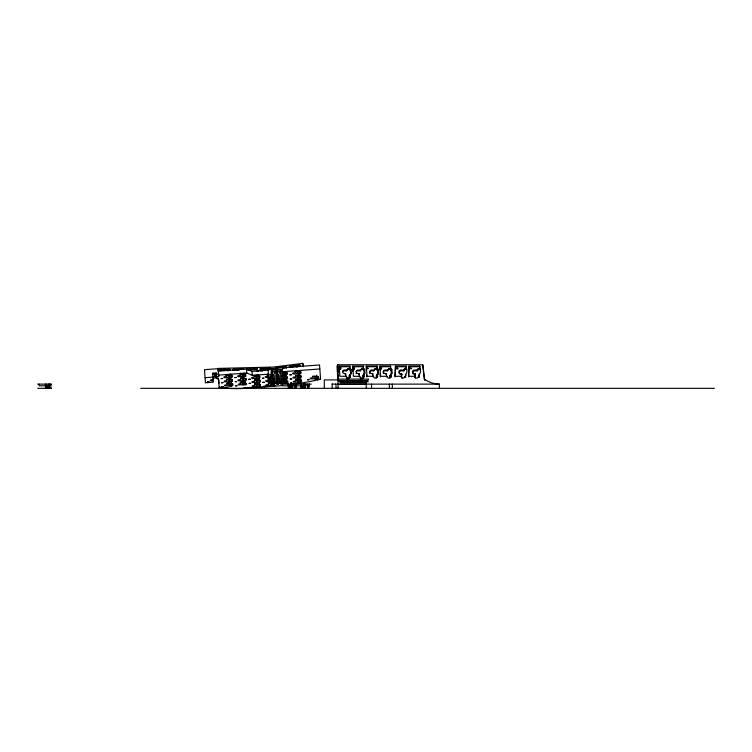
<?xml version="1.0" encoding="UTF-8"?>
<svg xmlns="http://www.w3.org/2000/svg" width="752" height="752" viewBox="0 0 752 752"><rect width="100%" height="100%" fill="white"/><g stroke="black" fill="none" stroke-linecap="round" stroke-linejoin="round"><path stroke-width="1.13" d="M395.486 366.158L394.875 376.291L401.183 376.291L401.436 376.865L401.634 373.594L400.656 373.594A1.908 1.777 -24.3 0 1 398.88 371.798A1.908 1.777 -24.3 0 1 400.872 370.003L403.439 370.003L404.651 368.565L406.268 368.706L406.127 366.158L395.486 366.158L395.138 376.865M401.634 373.594L401.812 378.049L401.183 376.291M405.911 374.562L405.196 377.194L404.933 376.611L405.76 377.194M405.497 376.611L405.657 373.988L406.729 373.02L406.945 369.429L406.005 368.132L406.127 366.158M419.851 368.706L419.71 366.158L409.069 366.158L408.458 376.291L414.766 376.291L415.019 376.865L415.217 373.594L414.239 373.594A1.908 1.777 -24.3 0 1 412.453 371.798A1.908 1.777 -24.3 0 1 414.455 370.003L417.012 370.003L418.234 368.565L419.748 368.565M408.721 376.865L409.069 366.158M415.217 373.594L415.395 378.049L414.766 376.291M419.494 374.562L418.77 377.194L418.516 376.611L419.343 377.194M419.08 376.611L419.24 373.988L420.312 373.02L420.528 369.429L419.588 368.132L419.71 366.158M257.278 368.63L257.334 371.328L257.278 368.63L246.628 368.894M260.22 368.565L260.042 369.599L270.682 369.335L270.87 368.301L260.22 368.565L260.53 370.689M262.354 371.084L261.564 370.2L261.038 371.112M424.824 380.531L422.774 364.758L337.657 364.758L337.009 366.196L337.864 380.531L340.647 382.542L366.149 382.542L367.249 380.531L368.179 381.875M339.293 372.362L339.218 366.158L349.849 366.158L349.708 368.706L348.082 368.565L346.644 370.868L344.078 370.868A1.908 1.777 24.3 0 0 342.498 371.761M337.657 364.758L338.513 379.093L337.864 380.531L367.249 380.531M345.271 374.458L345.666 373.594L344.689 373.594A1.908 1.777 24.3 0 1 342.686 371.798A1.908 1.777 24.3 0 1 344.472 370.003L347.039 370.003M346.644 370.868L348.082 368.565M349.708 368.706L349.849 366.158M339.218 366.158L339.819 376.291L346.117 376.291L345.864 376.865L345.666 373.594M346.117 376.291L347.358 378.049L346.71 379.487L348.214 379.487L349.266 378.049L349.135 375.972L350.629 374.458L350.413 370.868L349.201 369.429L349.586 368.565M350.413 370.868L351.071 369.429L349.971 368.132M352.801 371.234L352.791 366.158L363.432 366.158L363.291 368.706L361.665 368.565L360.227 370.868L357.661 370.868A1.908 1.777 24.3 0 0 356.081 371.761M349.135 375.972L351.278 373.02L351.071 369.429M348.214 379.487L350.479 376.611L350.319 373.988M350.629 374.458L351.278 373.02M349.266 378.049L349.915 376.611M349.53 375.107L349.652 377.194L350.479 376.611M358.854 374.458L359.249 373.594L358.262 373.594A1.908 1.777 24.3 0 1 356.269 371.798A1.908 1.777 24.3 0 1 358.055 370.003L360.612 370.003M360.227 370.868L361.665 368.565M363.291 368.706L363.432 366.158M352.791 366.158L353.402 376.291L359.7 376.291L359.447 376.865L359.249 373.594M359.7 376.291L360.941 378.049L360.293 379.487L361.797 379.487L362.849 378.049L362.718 375.972L364.212 374.458L363.996 370.868L362.784 369.429L363.169 368.565M363.996 370.868L364.654 369.429L363.554 368.132M366.318 370.106L366.374 366.158L377.015 366.158L376.874 368.706L375.248 368.565L373.81 370.868L371.244 370.868A1.908 1.777 24.3 0 0 369.664 371.761M362.718 375.972L364.861 373.02L364.654 369.429M361.797 379.487L364.062 376.611L363.902 373.988M364.212 374.458L364.861 373.02M362.849 378.049L363.498 376.611M363.113 375.107L363.235 377.194L364.062 376.611M372.437 374.458L372.832 373.594L371.845 373.594A1.908 1.777 24.3 0 1 369.852 371.798A1.908 1.777 24.3 0 1 371.629 370.003L374.195 370.003M373.81 370.868L375.248 368.565M376.874 368.706L377.015 366.158M366.374 366.158L366.985 376.291L373.283 376.291L373.03 376.865L372.832 373.594M377.137 368.132L378.228 369.429L378.444 373.02L377.485 373.988L377.645 376.611L376.423 378.049L376.301 375.972L377.795 374.458L377.579 370.868L376.367 369.429L376.752 368.565M377.579 370.868L378.228 369.429M379.901 370.106L379.957 366.158L390.598 366.158L390.457 368.706L388.831 368.565L387.393 370.868L384.827 370.868A1.908 1.777 24.3 0 0 383.088 372.193M376.301 375.972L377.485 373.988M377.795 374.458L378.444 373.02M376.696 375.107L376.818 377.194L377.645 376.611M386.02 374.458L386.415 373.594L385.428 373.594A1.908 1.777 24.3 0 1 383.435 371.798A1.908 1.777 24.3 0 1 385.212 370.003L387.778 370.003M387.393 370.868L388.831 368.565M390.457 368.706L390.598 366.158M379.957 366.158L380.568 376.291L386.866 376.291L386.603 376.865L386.415 373.594M390.72 368.132L391.811 369.429L392.027 373.02L391.068 373.988L391.228 376.611L390.006 378.049L389.884 375.972L391.378 374.458L391.162 370.868L389.95 369.429L390.335 368.565M391.162 370.868L391.811 369.429M389.884 375.972L391.068 373.988M391.378 374.458L392.027 373.02M391.228 376.611L390.965 377.194L390.805 374.562M396.765 368.884L398.156 368.706M410.254 368.828C413.168 367.108 407.678 368.348 411.739 368.706M272.562 377.382L272.13 378.247L268.229 378.247L268.661 377.382L272.685 377.382L272.685 370.999M272.638 375.041A1.908 0.714 -90 0 1 273.418 374.628A1.908 0.714 -90 0 1 273.869 376.395L274.377 381.781L276.727 381.781L276.727 370.999L271.124 370.999L271.124 377.382M275.937 381.781L275.429 382.815L270.09 382.815L269.489 381.208M277.591 377.382L277.591 376.395A1.908 0.714 -90 0 1 278.306 374.477A1.908 0.714 -90 0 1 279.02 376.395L279.537 381.781L281.887 381.781L281.887 370.999L277.3 370.999M281.098 381.781L280.581 382.815L278.635 382.815M365.594 384.122L368.687 379.093L338.513 379.093M377.081 376.611L376.028 378.049L374.524 378.049L373.283 376.291M390.664 376.611L389.611 378.049L388.107 378.049L386.866 376.291M340.647 369.58L340.59 368.555L339.519 368.555M354.23 369.58L354.173 368.555L353.102 368.555M366.572 368.706C370.633 368.386 365.171 367.079 368.057 368.828M380.155 368.706L381.546 368.884M399.462 373.556A1.908 1.777 -24.3 0 1 401.258 370.868L403.824 370.868L405.046 369.429L406.55 369.429L406.005 368.132M404.933 376.611L403.711 378.049L402.207 378.049L401.164 376.611M413.045 373.556A1.908 1.777 -24.3 0 1 414.841 370.868L417.407 370.868L418.629 369.429L420.133 369.429L419.588 368.132M418.516 376.611L417.294 378.049L415.79 378.049L414.737 376.611M366.149 382.542L364.598 380.531L363.658 382.542L361.815 380.531L361.176 382.542L359.202 380.531L358.723 382.542L356.664 380.531L356.288 382.542L353.901 380.531L351.551 382.542L350.686 380.531L349.248 382.542L347.621 380.531L346.992 382.542L345.112 380.531L344.811 382.542L342.987 380.531L342.686 382.542L340.421 380.531L340.647 382.542M244.776 388.117A46.586 14.025 -4.3 0 0 247.267 387.947L248.075 387.496M275.542 385.456L274.724 385.898M270.729 369.523L272.609 368.461L319.534 364.964L320.596 379.215L316.395 380.174A97.356 29.309 -4.3 0 1 290.385 384.601M212.731 374.411L216.548 374.129M226.606 375.323L230.422 375.041M226.916 379.459L230.732 379.177M226.578 374.872L226.69 376.47L225.703 376.545A1.908 0.573 -4.3 0 0 223.833 377.26A1.908 0.573 -4.3 0 0 225.788 377.692L231.09 377.767L232.199 377.222L232.048 375.22M240.339 374.299L244.156 374.017M226.784 379.365L231.325 379.44M240.208 374.205L244.748 374.28M227.226 383.595L231.043 383.313M226.878 379.008L227.001 380.606L226.014 380.681A1.908 0.573 -4.3 0 0 224.143 381.396A1.908 0.573 -4.3 0 0 226.098 381.828L231.39 381.894L232.5 381.349L232.359 379.356M240.649 378.435L243.281 377.777L246.148 379.177M240.245 373.048L240.424 375.445L239.437 375.521A1.908 0.573 -4.3 0 0 237.566 376.244A1.908 0.573 -4.3 0 0 239.521 376.667L245.923 376.197L245.838 375.041L244.203 374.684L244.08 373.086M227.189 383.144L227.311 384.742L226.314 384.817A1.908 0.573 -4.3 0 0 224.453 385.532A1.908 0.573 -4.3 0 0 226.408 385.964L231.701 386.03L232.81 385.485L232.659 383.482M240.96 382.571L244.767 382.289M254.279 376.038L258.086 375.746M240.612 377.983L240.734 379.581L239.738 379.657A1.908 0.573 -4.3 0 0 237.876 380.371A1.908 0.573 -4.3 0 0 239.822 380.803L245.124 380.869L246.233 380.324L246.083 378.331M239.954 382.542L245.368 382.552M254.58 380.164L257.222 379.506L260.089 380.916M240.922 382.119L241.044 383.717L240.048 383.793A1.908 0.573 -4.3 0 0 238.187 384.507A1.908 0.573 -4.3 0 0 240.132 384.939L246.543 384.46L246.459 383.313L244.823 382.956L244.701 381.349M254.242 375.577L254.364 377.184L253.368 377.26A1.908 0.573 -4.3 0 0 251.506 377.974A1.908 0.573 -4.3 0 0 253.452 378.406L258.754 378.472L259.863 377.927L259.713 375.925M268.003 375.013L269.113 374.468M254.449 380.07L258.998 380.145M254.89 384.3L258.707 384.018M254.552 379.713L254.674 381.32L253.678 381.386A1.908 0.573 -4.3 0 0 251.817 382.11A1.908 0.573 -4.3 0 0 253.762 382.542L259.064 382.608L260.173 382.063L260.023 380.061M268.314 379.14L272.13 378.858M287.076 372.503L287.226 374.496L283.41 374.787L283.231 372.381L286.042 372.588M254.862 383.849L254.975 385.447L253.988 385.522A1.908 0.573 -4.3 0 0 252.117 386.237A1.908 0.573 -4.3 0 0 254.073 386.669L259.374 386.735L260.483 386.199L260.333 384.197M295.367 371.582L297.999 370.924L300.866 372.325M274.066 383.172L274.207 385.174L270.4 385.456L270.222 383.05L273.032 383.257M282.254 380.879L284.886 380.221L287.753 381.621M281.991 379.046L286.418 379.177L287.527 378.632L287.386 376.63M295.677 375.718L299.493 375.436M295.329 371.131L295.451 372.729L294.464 372.804A1.908 0.573 -4.3 0 0 292.594 373.518A1.908 0.573 -4.3 0 0 294.549 373.951L299.841 374.017L300.95 373.471L300.809 371.479M295.536 375.624L300.086 375.699M280.073 383.182A1.908 0.573 -4.3 0 0 281.436 383.247L286.728 383.313L287.837 382.768L287.687 380.766M295.987 379.854L298.619 379.196L301.486 380.597M295.639 375.267L295.762 376.865L294.765 376.94A1.908 0.573 -4.3 0 0 292.904 377.654A1.908 0.573 -4.3 0 0 294.859 378.087L300.151 378.153L301.261 377.607L301.11 375.605M295.846 379.76L300.396 379.835M295.95 379.403L296.072 381.001L295.075 381.076A1.908 0.573 -4.3 0 0 293.214 381.79A1.908 0.573 -4.3 0 0 295.16 382.223L300.462 382.289L301.571 381.743L301.42 379.741M312.992 376.508L316.808 376.216M312.86 376.414L317.4 376.489M312.964 376.056L313.076 377.654L312.089 377.73A1.908 0.573 -4.3 0 0 310.219 378.444A1.908 0.573 -4.3 0 0 312.174 378.876L317.476 378.942L318.585 378.397L318.434 376.395M317.419 379.751L320.587 379.017M303.601 365.867L302.765 363.376L273.277 367.07L217.789 368.414L218.268 371.695M282.423 368.151L286.644 367.615L286.315 366.619L275.74 367.944L276.078 368.941M299.804 364.936L289.238 366.252L289.567 367.249L300.142 365.933L299.804 364.936L299.813 366.609M218.39 371.121L246.496 369.025L251.986 371.385L268.68 370.134M227.424 370.783L228.946 370.67M282.451 368.057L283.974 367.944M296.175 367.032L297.707 366.92M212.769 373.753L217.065 373.434M212.6 374.317L217.149 374.44M218.691 375.116L246.788 373.02L252.287 375.389L268.972 374.139M227.715 374.581L230.949 374.336M240.377 373.631L243.601 373.396M225.609 375.295L229.379 375.474L229.557 377.88M212.901 376.714L218.804 376.677L218.212 368.668L204.478 369.693L205.456 382.796L213.314 382.204L212.637 373.114L216.444 372.823L216.896 378.801L218.531 379.158M282.056 371.779L319.835 368.959M205.08 377.701L212.929 377.109M295.404 370.915L298.629 370.68M282.743 372.061L284.275 371.949L287.142 373.349M295.235 371.488L299.663 371.62L299.841 374.017M213.013 378.209L216.83 377.918M254.308 375.37L258.613 375.051M283.936 373.377L286.089 373.218L285.976 371.62M254.138 375.944L258.575 376.066L258.754 378.472M267.007 374.975L268.737 374.853M213.117 379.563L212.12 379.638A1.908 0.573 -4.3 0 0 210.259 380.352A1.908 0.573 -4.3 0 0 212.214 380.785L213.201 380.709M241.759 377.692L243.911 377.532M240.508 378.341L244.945 378.472L245.124 380.869M281.981 376.075L286.277 375.756M268.915 377.25L267.186 377.382A1.908 0.573 -4.3 0 1 265.24 376.949A1.908 0.573 -4.3 0 1 267.101 376.235L268.088 376.16L267.975 374.552M283.053 376.197L285.76 376.461M283.72 378.914L283.542 376.517L286.239 376.78L286.418 379.177M268.351 378.482L271.575 378.237M268.182 379.046L271.087 379.29L271.209 380.897M227.254 382.928L231.56 382.608M240.988 381.903L244.221 381.668M227.085 383.501L231.522 383.633L231.701 386.03M297.096 379.102L299.249 378.942M269.225 381.386L267.496 381.518A1.908 0.573 -4.3 0 1 265.541 381.085A1.908 0.573 -4.3 0 1 267.411 380.362L268.398 380.296L268.285 378.688M282.113 380.785L286.55 380.916L286.728 383.313M254.928 383.633L259.233 383.313M254.759 384.206L259.186 384.338L259.374 386.735M270.4 385.456L267.806 385.644A1.908 0.573 -4.3 0 1 265.851 385.212A1.908 0.573 -4.3 0 1 267.721 384.498L268.708 384.422L268.586 382.824M264.093 386.302L266.387 386.133M247.267 387.947L251.065 387.628M254.129 387.44L260.991 386.923M264.431 386.669L271.293 386.161M243.676 368.969L233.026 369.223L232.847 370.257L239.239 370.106M247.511 369.899L257.09 369.674M338.955 366.732L349.595 366.732M352.538 366.732L363.178 366.732M366.121 366.732L376.761 366.732M379.704 366.732L390.335 366.732M395.749 366.732L406.381 366.732M409.323 366.732L419.964 366.732M347.687 369.429L349.201 369.429M361.27 369.429L362.784 369.429M374.853 369.429L376.367 369.429M388.436 369.429L389.95 369.429M401.042 374.458L402.029 374.458M414.625 374.458L415.602 374.458M347.358 378.049L348.872 378.049M360.941 378.049L362.445 378.049M273.869 378.989L271.528 378.989L272.13 383.276M276.68 378.989L279.02 378.989M272.092 380.136L274.433 380.136M279.594 380.136L277.253 380.136L277.291 383.276M268.229 378.247L268.229 369.505L282.442 369.505L282.442 383.276L268.229 383.276L268.229 380.352L272.13 380.352L272.562 381.208M272.092 381.668L274.433 381.668M277.253 381.668L279.594 381.668M277.206 381.781L278.766 381.781L279.152 382.815M37.6 384.122L51.371 384.122M280.562 384.122L311.253 384.122M332.168 384.122L335.994 384.122M337.601 384.122L439.375 384.122L439.375 388.323M339.763 384.225L365.265 384.225M45.477 385.804L39.095 385.804L39.095 384.122M46.643 385.804L48.795 385.804M49.303 385.804L49.876 385.804L49.876 384.122M290.986 385.804L282.498 385.804L282.498 384.122M291.973 385.804L293.421 385.804L293.421 384.122M303.752 385.804L295.263 385.804L295.263 384.122M308.517 385.804L309.307 385.804L309.307 384.122M37.6 388.323L51.371 388.323M140.699 388.323L714.4 388.323M318.491 377.25L316.855 376.884L316.742 375.286M301.176 376.461L299.54 376.094L299.418 374.496M287.443 377.485L285.807 377.119L285.685 375.521M259.778 376.78L258.143 376.414L258.021 374.816M274.123 384.018L272.487 383.661L272.44 382.994M232.105 376.066L230.469 375.709L230.356 374.111M260.399 385.043L258.754 384.686L258.641 383.088M232.415 380.202L230.779 379.845L230.657 378.237M232.725 384.338L231.09 383.971L230.967 382.373M257.513 370.294L258.697 371.356M268.229 380.352L268.661 381.208L272.685 381.208L272.685 381.781M418.234 368.565L418.629 369.429M417.012 370.003L417.407 370.868M418.902 375.107L419.287 375.972M404.651 368.565L405.046 369.429M403.439 370.003L403.824 370.868M405.319 375.107L405.704 375.972M273.991 382.815L273.606 381.781L271.124 381.781L271.124 381.208M271.829 381.208L272.045 381.781M302.765 363.376L303.385 366.609M270.87 368.301L271.115 369.965M218.447 378.66L219.086 383.031M422.774 364.758L424.175 379.093L426.534 380.559A38.944 32.157 -88.2 0 0 439.375 384.122M317.288 376.545L317.476 378.942M315.765 376.658L315.943 379.055M314.59 376.282L314.768 378.679M299.973 375.756L300.151 378.153M300.283 379.892L300.462 382.289M298.14 371.732L298.318 374.129M298.45 375.868L298.629 378.265M298.76 380.004L298.939 382.401M296.965 371.356L297.143 373.763M297.266 375.492L297.444 377.899M297.576 379.628L297.754 382.025M285.939 372.644L286.117 375.041M284.406 372.757L284.585 375.154M284.717 376.893L284.895 379.29M285.027 381.029L285.205 383.426M283.842 380.653L284.021 383.05M272.92 383.313L273.098 385.72M271.397 383.426L271.575 385.832M269.912 378.923L270.024 380.521M258.923 379.177L259.045 380.785M258.885 380.202L259.064 382.608M257.052 376.188L257.231 378.585M257.353 380.315L257.532 382.721M257.663 384.451L257.842 386.857M255.868 375.812L256.047 378.209M256.178 379.948L256.357 382.345M256.488 384.075L256.667 386.481M251.986 371.385L252.287 375.389M246.496 369.025L246.788 373.02M244.673 373.312L244.795 374.919M245.293 381.584L245.415 383.182M244.635 374.336L244.814 376.743M245.255 382.608L245.434 385.005M243.112 374.449L243.291 376.855M243.422 378.585L243.601 380.991M243.733 382.721L243.911 385.118M241.937 374.082L242.116 376.479M242.238 378.209L242.417 380.615M242.548 382.345L242.727 384.751M230.902 375.361L231.09 377.767M231.212 379.497L231.39 381.894M229.689 379.61L229.868 382.007M229.999 383.746L230.178 386.143M228.204 375.098L228.382 377.504M228.514 379.234L228.693 381.64M228.815 383.37L228.993 385.776M218.465 378.294L219.152 387.421L222.103 387.825A45.035 13.555 -4.3 0 0 247.295 388.201L274.724 386.161A97.356 29.309 -4.3 0 0 282.602 385.475M215.504 374.571L215.683 376.968M214.329 374.195L214.508 376.592M390.279 375.107L390.401 377.194M380.108 373.49L380.305 376.865M377.222 374.562L377.382 377.194M366.591 374.618L366.722 376.865M363.648 374.562L363.799 377.194M350.065 374.562L350.216 377.194M286.315 366.619L286.315 368.301M392.318 384.122L392.318 388.323M389.395 384.122L389.395 388.323M371.535 384.122L371.535 388.323M366.233 384.122L366.233 388.323M353.901 380.531L353.901 382.542M338.062 388.323L338.062 379.91L324.291 379.91L324.291 388.323M337.601 387.562L337.601 388.323M335.994 383.84L335.994 388.323M332.168 383.84L332.168 388.323M308.959 384.122L308.959 388.323M307.53 384.122L307.53 388.323M306.186 384.122L306.186 385.804L304.739 385.804L304.739 384.122M305.434 385.804L305.434 388.323M305.265 384.122L305.265 385.804M304.607 384.122L304.607 388.323M303.376 384.122L303.376 388.323M302.492 385.804L302.492 388.323M301.43 384.122L301.43 388.323M301.063 384.122L301.063 388.323M296.194 384.122L296.194 388.323M294.765 384.122L294.765 388.323M292.669 385.804L292.669 388.323M292.5 384.122L292.5 385.804M291.973 384.122L291.842 388.323M290.61 384.122L290.61 388.323M289.727 385.804L289.727 388.323M288.665 384.122L288.665 388.323M288.42 384.122L288.42 385.804M288.298 384.122L288.298 388.323M280.327 370.999L280.327 381.781M277.845 370.999L277.845 377.382L277.14 380.061L277.845 381.781M277.291 369.505L277.291 378.247M275.166 370.999L275.166 381.781M272.13 369.505L272.13 378.247M270.09 377.382L270.09 376.395A1.908 0.714 -90 0 1 271.162 374.731M50.91 384.122L50.91 388.323M49.303 384.122L49.303 388.323M48.448 384.122L48.448 388.323M48.231 385.804L48.231 388.323M47.085 385.804L47.085 388.323M46.342 384.122L46.342 388.323M45.477 384.122L45.477 388.323M227.828 388.154A46.586 14.025 -4.3 0 1 223.353 387.797M221.21 387.553A46.586 14.025 -4.3 0 1 219.142 387.28M247.634 387.882A46.586 14.025 -4.3 0 1 245.143 388.051M228.194 388.079A46.586 14.025 -4.3 0 1 223.72 387.722M221.577 387.487A46.586 14.025 -4.3 0 1 219.499 387.205M245.584 387.665A46.586 14.025 -4.3 0 1 243.921 387.759M413.694 374.214A1.908 1.777 -24.3 0 1 413.327 373.932M400.111 374.214A1.908 1.777 -24.3 0 1 399.744 373.932M369.768 373.556A1.908 1.777 24.3 0 1 369.561 373.124M356.185 373.556A1.908 1.777 24.3 0 1 355.978 373.124M383.351 373.556A1.908 1.777 24.3 0 1 383.135 373.124M274.301 372.259C274.546 374.957 275.26 370.454 274.301 372.259M279.462 372.259C279.706 374.957 280.411 370.454 279.462 372.259M339.735 368.019C340.806 370.783 341.887 366.074 339.735 368.019M353.318 368.019C354.389 370.783 355.47 366.074 353.318 368.019M380.484 368.019C381.546 370.783 382.636 366.074 380.484 368.019M219.434 369.552L219.255 370.586L229.905 370.332L230.084 369.298L219.434 369.552M396.37 368.019C397.178 370.774 398.682 366.064 396.37 368.019M207.58 381.649L209.084 381.602L207.655 381.593M221.163 378.557L222.667 378.51L221.163 378.557M221.464 382.693L222.968 382.636L221.464 382.693M221.774 386.829L223.278 386.772L221.774 386.829M234.887 377.532L236.391 377.485L234.887 377.532M235.197 381.668L236.701 381.621L235.273 381.612M235.508 385.804L237.012 385.748L235.508 385.804M248.827 379.271L250.331 379.215L248.827 379.271M249.138 383.398L250.642 383.351L249.138 383.398M249.448 387.534L250.952 387.487L249.448 387.534M262.561 378.247L264.065 378.19L262.636 378.181M262.871 382.373L264.375 382.326L262.871 382.373M263.172 386.509L264.676 386.462L263.247 386.453M276.802 384.112L278.306 384.056L276.802 384.112M289.915 374.816L291.419 374.759L289.915 374.816M290.225 378.952L291.729 378.895L290.225 378.952M290.535 383.088L292.039 383.031L290.61 383.022M307.549 379.741L309.053 379.685L307.549 379.741"/></g></svg>
